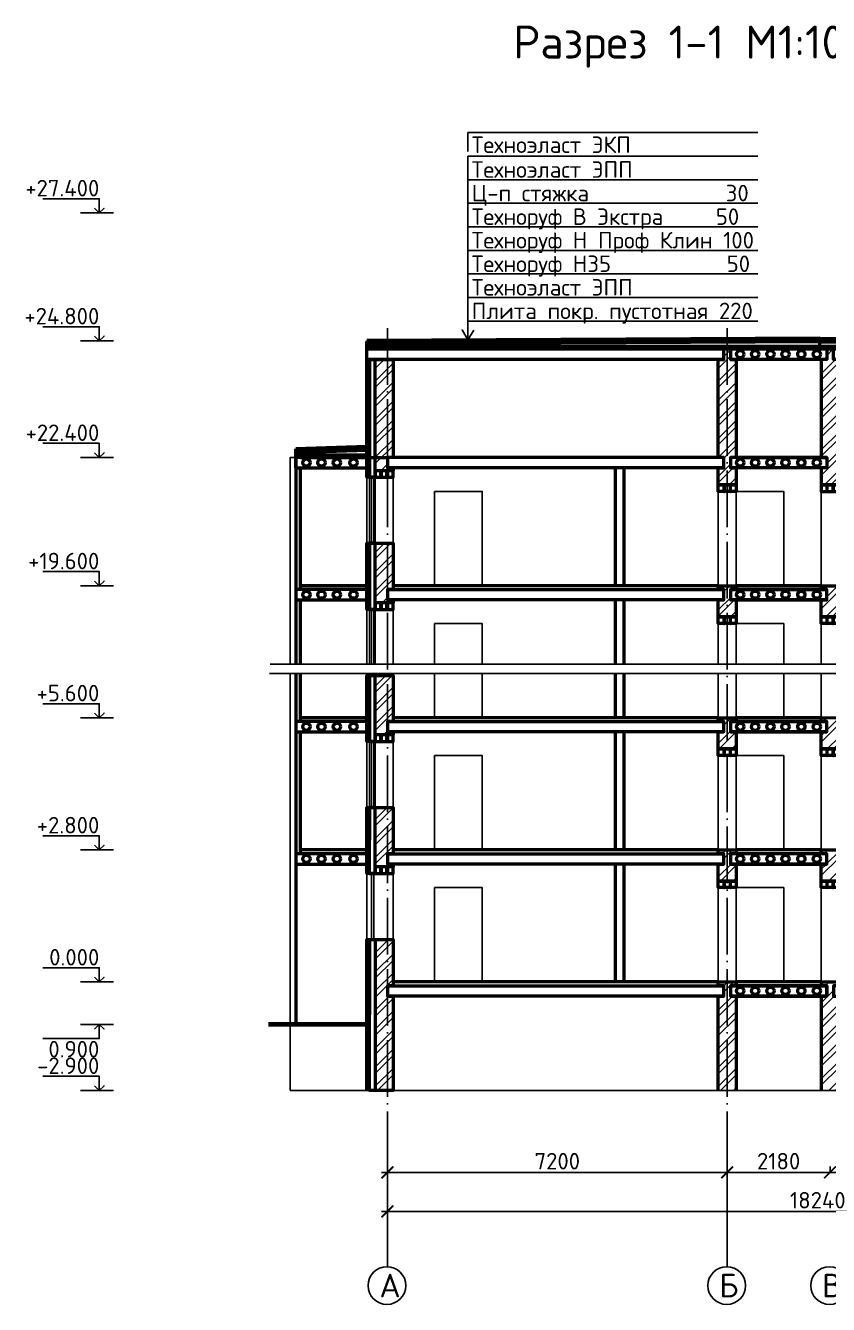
# Model space of a CAD drawing. Header units: millimetres. Extents: x -121275 to -95372, y 16759 to 40426.
# Drawn here: x -117705 to -117534.8, y 39300 to 39571.1 of the extents above; entities that cross this region are included whole.
import ezdxf

# ---------------------------------------------------------------- set-up
doc = ezdxf.new("R2010")
doc.units = ezdxf.units.MM
doc.header["$LTSCALE"] = 0.5
doc.linetypes.add('ACAD_ISO04W100', pattern=[30, 24, -3, 0, -3])
for name, color, linetype in [('оси', 7, 'ACAD_ISO04W100'), ('размеры', 7, 'Continuous'), ('тонкие', 7, 'Continuous')]:
    doc.layers.add(name, color=color, linetype=linetype)
doc.layers.add('ТОЛСТЫЕ3', color=7, linetype='Continuous', lineweight=50)
doc.layers.add('ТОНКИЕе', color=7, linetype='Continuous', lineweight=25)
doc.styles.add('Наклонный', font='isocpeur.ttf', dxfattribs={"height": 3.5})
doc.dimstyles.new('СТРОИТЕЛЬНЫЙ', dxfattribs={"dimtxt": 3.5, "dimasz": 2.5, "dimexe": 1.25, "dimexo": 0.625, "dimtad": 1, "dimdec": 0, "dimlfac": 100, "dimdsep": 46, "dimtxsty": 'Наклонный', "dimblk1": 'ARCHTICK', "dimblk2": 'ARCHTICK', "dimsah": 1, "dimcen": 0, "dimdle": 1.25, "dimadec": 0, "dimazin": 0, "dimtfac": 0.75, "dimtdec": 0, "dimtmove": 0, "dimatfit": 3, "dimldrblk": 'ARCHTICK', "dimfxl": 1, "dimtolj": 1, "dimtzin": 0, "dimarcsym": 0})

# ---------------------------------------------------------------- blocks, each defined once
blk = doc.blocks.new('_ArchTick')
at = {"color": 0, "linetype": 'ByBlock', "const_width": 0.15}
blk.add_lwpolyline([(-0.5, -0.5), (0.5, 0.5)], dxfattribs=at)
blk = doc.blocks.new('*D1206')
at = {"layer": 'Defpoints', "color": 0, "transparency": 16777216}
for p in [(-117628.29, 39327.58), (-117556.29, 39327.99), (-117556.29, 39327.58)]:
    blk.add_point(p, dxfattribs=at)
at = {"layer": 'размеры', "color": 0, "lineweight": -2, "transparency": 16777216}
for p, q in [((-117628.29, 39328.2), (-117628.29, 39329.24)), ((-117556.29, 39328.2), (-117556.29, 39329.24)), ((-117629.54, 39327.99), (-117555.04, 39327.99))]:
    blk.add_line(p, q, dxfattribs=at)
at = {"layer": 'размеры', "color": 0, "lineweight": -2, "transparency": 16777216, "xscale": 2.5, "yscale": 2.5, "zscale": 2.5, "rotation": 180}
blk.add_blockref('_ArchTick', (-117628.29, 39327.99), dxfattribs=at)
at = {"layer": 'размеры', "color": 0, "lineweight": -2, "transparency": 16777216, "xscale": 2.5, "yscale": 2.5, "zscale": 2.5}
blk.add_blockref('_ArchTick', (-117556.29, 39327.99), dxfattribs=at)
at = {"layer": 'размеры', "color": 0, "transparency": 16777216, "insert": (-117592.29, 39330.36), "char_height": 3.5, "attachment_point": 5, "style": 'Наклонный'}
blk.add_mtext('\\A1;7200', dxfattribs=at)
blk = doc.blocks.new('*D1207')
at = {"layer": 'Defpoints', "color": 0, "transparency": 16777216}
for p in [(-117556.29, 39327.58), (-117534.49, 39327.99), (-117534.49, 39327.58)]:
    blk.add_point(p, dxfattribs=at)
at = {"layer": 'размеры', "color": 0, "lineweight": -2, "transparency": 16777216}
for p, q in [((-117556.29, 39328.2), (-117556.29, 39329.24)), ((-117534.49, 39328.2), (-117534.49, 39329.24)), ((-117557.54, 39327.99), (-117533.24, 39327.99))]:
    blk.add_line(p, q, dxfattribs=at)
at = {"layer": 'размеры', "color": 0, "lineweight": -2, "transparency": 16777216, "xscale": 2.5, "yscale": 2.5, "zscale": 2.5, "rotation": 180}
blk.add_blockref('_ArchTick', (-117556.29, 39327.99), dxfattribs=at)
at = {"layer": 'размеры', "color": 0, "lineweight": -2, "transparency": 16777216, "xscale": 2.5, "yscale": 2.5, "zscale": 2.5}
blk.add_blockref('_ArchTick', (-117534.49, 39327.99), dxfattribs=at)
at = {"layer": 'размеры', "color": 0, "transparency": 16777216, "insert": (-117545.39, 39330.36), "char_height": 3.5, "attachment_point": 5, "style": 'Наклонный'}
blk.add_mtext('\\A1;2180', dxfattribs=at)
blk = doc.blocks.new('*D1208')
at = {"layer": 'Defpoints', "color": 0, "transparency": 16777216}
for p in [(-117534.49, 39327.58), (-117493.29, 39327.99), (-117493.29, 39327.99)]:
    blk.add_point(p, dxfattribs=at)
at = {"layer": 'размеры', "color": 0, "lineweight": -2, "transparency": 16777216}
for p, q in [((-117534.49, 39328.2), (-117534.49, 39329.24)), ((-117493.29, 39328.61), (-117493.29, 39329.24)), ((-117535.74, 39327.99), (-117492.04, 39327.99))]:
    blk.add_line(p, q, dxfattribs=at)
at = {"layer": 'размеры', "color": 0, "lineweight": -2, "transparency": 16777216, "xscale": 2.5, "yscale": 2.5, "zscale": 2.5, "rotation": 180}
blk.add_blockref('_ArchTick', (-117534.49, 39327.99), dxfattribs=at)
at = {"layer": 'размеры', "color": 0, "lineweight": -2, "transparency": 16777216, "xscale": 2.5, "yscale": 2.5, "zscale": 2.5}
blk.add_blockref('_ArchTick', (-117493.29, 39327.99), dxfattribs=at)
at = {"layer": 'размеры', "color": 0, "transparency": 16777216, "insert": (-117513.89, 39330.36), "char_height": 3.5, "attachment_point": 5, "style": 'Наклонный'}
blk.add_mtext('\\A1;4120', dxfattribs=at)
blk = doc.blocks.new('*D1211')
at = {"layer": 'Defpoints', "color": 0, "transparency": 16777216}
for p in [(-117628.29, 39327.99), (-117445.89, 39327.99), (-117445.89, 39319.71)]:
    blk.add_point(p, dxfattribs=at)
at = {"layer": 'размеры', "color": 0, "lineweight": -2, "transparency": 16777216}
for p, q in [((-117628.29, 39327.36), (-117628.29, 39318.46)), ((-117445.89, 39327.36), (-117445.89, 39318.46)), ((-117629.54, 39319.71), (-117444.64, 39319.71))]:
    blk.add_line(p, q, dxfattribs=at)
at = {"layer": 'размеры', "color": 0, "lineweight": -2, "transparency": 16777216, "xscale": 2.5, "yscale": 2.5, "zscale": 2.5, "rotation": 180}
blk.add_blockref('_ArchTick', (-117628.29, 39319.71), dxfattribs=at)
at = {"layer": 'размеры', "color": 0, "lineweight": -2, "transparency": 16777216, "xscale": 2.5, "yscale": 2.5, "zscale": 2.5}
blk.add_blockref('_ArchTick', (-117445.89, 39319.71), dxfattribs=at)
at = {"layer": 'размеры', "color": 0, "transparency": 16777216, "insert": (-117537.09, 39322.08), "char_height": 3.5, "attachment_point": 5, "style": 'Наклонный'}
blk.add_mtext('\\A1;18240', dxfattribs=at)

msp = doc.modelspace()

# ---------------------------------------------------------------- hatches: boundary and pattern name
at = {"layer": 'тонкие', "transparency": 33554687}
h = msp.add_hatch(dxfattribs=at)
h.set_pattern_fill('ANSI32', scale=0.3)
h.paths.add_polyline_path([(-117445.888, 39500.354), (-117447.088, 39500.354), (-117447.088, 39479.554), (-117445.888, 39479.554)])
h.paths.add_polyline_path([(-117443.288, 39502.554), (-117445.888, 39502.554), (-117445.888, 39500.354), (-117445.888, 39479.554), (-117445.888, 39477.354), (-117445.888, 39435.732), (-117443.288, 39435.732)])
h.paths.add_polyline_path([(-117445.888, 39477.354), (-117447.088, 39477.354), (-117447.088, 39451.554), (-117445.888, 39451.554)])
h.paths.add_polyline_path([(-117445.888, 39449.354), (-117447.088, 39449.354), (-117447.088, 39435.732), (-117445.888, 39435.732)])
h.paths.add_polyline_path([(-117445.888, 39433.739), (-117447.088, 39433.739), (-117447.088, 39423.554), (-117445.888, 39423.554)])
h.paths.add_polyline_path([(-117443.288, 39433.739), (-117445.888, 39433.739), (-117445.888, 39389.754), (-117443.288, 39389.754)])
h.paths.add_polyline_path([(-117445.888, 39421.354), (-117447.088, 39421.354), (-117447.088, 39395.554), (-117445.888, 39395.554)])
h.paths.add_polyline_path([(-117445.888, 39393.354), (-117447.088, 39393.354), (-117447.088, 39389.754), (-117445.888, 39389.754)])
h.paths.add_polyline_path([(-117441.538, 39368.354), (-117445.888, 39368.354), (-117445.888, 39345.354), (-117441.538, 39345.354)])
h.paths.add_polyline_path([(-117445.888, 39365.354), (-117447.124, 39365.354), (-117447.124, 39345.354), (-117445.888, 39345.354)])
h.paths.add_polyline_path([(-117472.188, 39365.354), (-117473.388, 39365.354), (-117473.388, 39367.554), (-117472.188, 39367.554), (-117472.188, 39368.354), (-117474.088, 39368.354), (-117474.088, 39345.354), (-117472.188, 39345.354)])
h.paths.add_polyline_path([(-117474.088, 39368.354), (-117475.988, 39368.354), (-117475.988, 39367.554), (-117474.788, 39367.554), (-117474.788, 39365.354), (-117475.988, 39365.354), (-117475.988, 39345.354), (-117474.088, 39345.354)])
h.paths.add_polyline_path([(-117472.188, 39393.354), (-117473.388, 39393.354), (-117473.388, 39395.554), (-117472.188, 39395.554), (-117472.188, 39421.354), (-117473.388, 39421.354), (-117473.388, 39423.554), (-117472.188, 39423.554), (-117472.188, 39433.739), (-117474.088, 39433.739), (-117474.088, 39368.354), (-117472.188, 39368.354)])
h.paths.add_polyline_path([(-117474.088, 39433.739), (-117475.988, 39433.739), (-117475.988, 39411.557), (-117475.646, 39411.557), (-117475.646, 39409.957), (-117475.988, 39409.956), (-117475.988, 39383.509), (-117475.644, 39383.509), (-117475.644, 39381.909), (-117475.988, 39381.907), (-117475.988, 39368.354), (-117474.088, 39368.354)])
h.paths.add_polyline_path([(-117472.188, 39449.354), (-117473.388, 39449.354), (-117473.388, 39451.554), (-117472.188, 39451.554), (-117472.188, 39477.354), (-117473.388, 39477.354), (-117473.388, 39479.554), (-117472.188, 39479.554), (-117472.188, 39500.354), (-117473.388, 39500.354), (-117473.388, 39502.554), (-117474.088, 39502.554), (-117474.088, 39435.732), (-117472.188, 39435.732)])
h.paths.add_polyline_path([(-117474.088, 39452.354), (-117475.988, 39452.354), (-117475.988, 39439.509), (-117475.644, 39439.509), (-117475.644, 39437.909), (-117475.988, 39437.907), (-117475.988, 39435.732), (-117474.088, 39435.732)])
h.paths.add_polyline_path([(-117474.088, 39502.554), (-117474.788, 39502.554), (-117474.788, 39500.354), (-117475.988, 39500.354), (-117475.988, 39466.709), (-117475.646, 39466.709), (-117475.646, 39465.109), (-117475.988, 39465.107), (-117475.988, 39452.354), (-117474.088, 39452.354)])
h.paths.add_polyline_path([(-117532.588, 39500.354), (-117533.788, 39500.354), (-117533.788, 39502.554), (-117534.488, 39502.554), (-117534.488, 39473.754), (-117532.588, 39473.754)])
h.paths.add_polyline_path([(-117534.488, 39502.554), (-117535.188, 39502.554), (-117535.188, 39500.354), (-117536.388, 39500.354), (-117536.388, 39479.554), (-117535.188, 39479.554), (-117535.188, 39477.354), (-117536.388, 39477.354), (-117536.388, 39473.754), (-117534.488, 39473.754)])
h.paths.add_polyline_path([(-117534.488, 39452.354), (-117536.388, 39452.354), (-117536.388, 39451.554), (-117535.188, 39451.554), (-117535.188, 39449.354), (-117536.388, 39449.354), (-117536.388, 39445.754), (-117535.188, 39445.754), (-117534.488, 39445.754)])
h.paths.add_polyline_path([(-117532.588, 39452.354), (-117534.488, 39452.354), (-117534.488, 39445.754), (-117533.888, 39445.754), (-117532.588, 39445.754)])
h.paths.add_polyline_path([(-117534.488, 39424.372), (-117536.388, 39424.354), (-117536.388, 39423.554), (-117535.188, 39423.554), (-117535.188, 39421.354), (-117536.388, 39421.354), (-117536.388, 39417.754), (-117535.188, 39417.754), (-117534.488, 39417.754)])
h.paths.add_polyline_path([(-117532.588, 39424.39), (-117534.488, 39424.372), (-117534.488, 39417.754), (-117533.888, 39417.754), (-117532.588, 39417.754)])
h.paths.add_polyline_path([(-117534.488, 39396.354), (-117536.388, 39396.354), (-117536.388, 39395.554), (-117535.188, 39395.554), (-117535.188, 39393.354), (-117536.388, 39393.354), (-117536.388, 39389.754), (-117535.188, 39389.754), (-117534.488, 39389.754)])
h.paths.add_polyline_path([(-117532.588, 39396.354), (-117534.488, 39396.354), (-117534.488, 39389.754), (-117533.888, 39389.754), (-117532.588, 39389.754)])
h.paths.add_polyline_path([(-117534.488, 39368.354), (-117536.388, 39368.354), (-117536.388, 39367.554), (-117535.188, 39367.554), (-117535.188, 39365.354), (-117536.388, 39365.354), (-117536.388, 39345.354), (-117534.488, 39345.354)])
h.paths.add_polyline_path([(-117532.588, 39365.354), (-117533.788, 39365.354), (-117533.788, 39367.554), (-117533.488, 39367.554), (-117532.588, 39367.554), (-117532.588, 39368.354), (-117534.488, 39368.354), (-117534.488, 39345.354), (-117532.588, 39345.354)])
h.paths.add_polyline_path([(-117554.388, 39365.354), (-117555.588, 39365.354), (-117555.588, 39367.554), (-117554.388, 39367.554), (-117554.388, 39368.354), (-117556.288, 39368.354), (-117556.288, 39345.354), (-117554.388, 39345.354)])
h.paths.add_polyline_path([(-117556.288, 39368.354), (-117558.188, 39368.354), (-117558.188, 39367.554), (-117556.988, 39367.554), (-117556.988, 39365.354), (-117558.188, 39365.354), (-117558.188, 39345.354), (-117556.288, 39345.354)])
h.paths.add_polyline_path([(-117554.388, 39393.354), (-117555.588, 39393.354), (-117555.588, 39395.554), (-117554.388, 39395.554), (-117554.388, 39396.354), (-117556.288, 39396.354), (-117556.288, 39389.754), (-117555.688, 39389.754), (-117554.388, 39389.754)])
h.paths.add_polyline_path([(-117556.288, 39396.354), (-117558.188, 39396.354), (-117558.188, 39395.554), (-117556.988, 39395.554), (-117556.988, 39393.354), (-117558.188, 39393.354), (-117558.188, 39389.754), (-117556.988, 39389.754), (-117556.288, 39389.754)])
h.paths.add_polyline_path([(-117554.388, 39421.354), (-117555.588, 39421.354), (-117555.588, 39423.554), (-117554.388, 39423.554), (-117554.388, 39424.354), (-117556.288, 39424.354), (-117556.288, 39417.754), (-117555.688, 39417.754), (-117554.388, 39417.754)])
h.paths.add_polyline_path([(-117556.288, 39424.354), (-117558.188, 39424.354), (-117558.188, 39423.554), (-117556.988, 39423.554), (-117556.988, 39421.354), (-117558.188, 39421.354), (-117558.188, 39417.754), (-117556.988, 39417.754), (-117556.288, 39417.754)])
h.paths.add_polyline_path([(-117554.388, 39449.354), (-117555.588, 39449.354), (-117555.588, 39451.554), (-117554.388, 39451.554), (-117554.388, 39452.354), (-117556.288, 39452.354), (-117556.288, 39445.754), (-117555.688, 39445.754), (-117554.388, 39445.754)])
h.paths.add_polyline_path([(-117556.288, 39452.354), (-117558.188, 39452.354), (-117558.188, 39451.554), (-117556.988, 39451.554), (-117556.988, 39449.354), (-117558.188, 39449.354), (-117558.188, 39445.754), (-117556.988, 39445.754), (-117556.288, 39445.754)])
h.paths.add_polyline_path([(-117554.388, 39477.354), (-117555.588, 39477.354), (-117555.588, 39479.554), (-117554.388, 39479.554), (-117554.388, 39500.354), (-117555.588, 39500.354), (-117555.588, 39502.554), (-117556.288, 39502.554), (-117556.288, 39473.754), (-117555.688, 39473.754), (-117554.388, 39473.754)])
h.paths.add_polyline_path([(-117556.288, 39502.554), (-117556.988, 39502.554), (-117556.988, 39500.354), (-117558.188, 39500.354), (-117558.188, 39479.554), (-117556.988, 39479.554), (-117556.988, 39477.354), (-117558.188, 39477.354), (-117558.188, 39473.754), (-117556.988, 39473.754), (-117556.288, 39473.754)])
h.paths.add_polyline_path([(-117627.088, 39500.354), (-117628.288, 39500.354), (-117628.288, 39479.554), (-117627.088, 39479.554)])
h.paths.add_polyline_path([(-117628.288, 39500.354), (-117630.888, 39500.354), (-117630.888, 39479.554), (-117628.288, 39479.554)])
h.paths.add_polyline_path([(-117628.288, 39479.554), (-117630.888, 39479.554), (-117630.888, 39476.754), (-117628.288, 39476.754)])
h.paths.add_polyline_path([(-117627.088, 39461.354), (-117628.288, 39461.354), (-117628.288, 39451.554), (-117627.088, 39451.554)])
h.paths.add_polyline_path([(-117628.288, 39461.354), (-117630.888, 39461.354), (-117630.888, 39448.754), (-117628.288, 39448.754)])
h.paths.add_polyline_path([(-117627.088, 39449.354), (-117628.288, 39449.354), (-117628.288, 39448.754), (-117627.088, 39448.754)])
h.paths.add_polyline_path([(-117627.088, 39433.354), (-117628.288, 39433.354), (-117628.288, 39423.554), (-117627.088, 39423.554)])
h.paths.add_polyline_path([(-117628.288, 39433.354), (-117630.888, 39433.354), (-117630.888, 39420.754), (-117628.288, 39420.754)])
h.paths.add_polyline_path([(-117627.088, 39421.354), (-117628.288, 39421.354), (-117628.288, 39420.754), (-117627.088, 39420.754)])
h.paths.add_polyline_path([(-117627.088, 39405.354), (-117628.288, 39405.354), (-117628.288, 39395.554), (-117627.088, 39395.554)])
h.paths.add_polyline_path([(-117628.288, 39405.354), (-117630.888, 39405.354), (-117630.888, 39392.754), (-117628.288, 39392.754)])
h.paths.add_polyline_path([(-117627.088, 39393.354), (-117628.288, 39393.354), (-117628.288, 39392.754), (-117627.088, 39392.754)])
h.paths.add_polyline_path([(-117627.088, 39377.354), (-117628.288, 39377.354), (-117628.288, 39367.554), (-117627.088, 39367.554)])
h.paths.add_polyline_path([(-117628.288, 39377.354), (-117630.888, 39377.354), (-117630.888, 39345.354), (-117628.288, 39345.354)])
h.paths.add_polyline_path([(-117627.088, 39365.354), (-117628.288, 39365.354), (-117628.288, 39345.354), (-117627.088, 39345.354)])

# ---------------------------------------------------------------- linework, layer by layer
at = {"color": 7}
for p, q in [((-117686.346, 39531.41), (-117693.346, 39531.41)), ((-117686.346, 39504.276), (-117693.346, 39504.276)), ((-117686.346, 39479.554), (-117693.346, 39479.554)), ((-117686.346, 39452.354), (-117693.346, 39452.354)), ((-117686.346, 39424.354), (-117693.346, 39424.354)), ((-117686.346, 39396.354), (-117693.346, 39396.354)), ((-117686.346, 39368.354), (-117693.346, 39368.354)), ((-117686.346, 39359.354), (-117693.346, 39359.354)), ((-117686.346, 39345.354), (-117693.346, 39345.354))]:
    msp.add_line(p, q, dxfattribs=at)
for points in [[(-117689.346, 39531.41), (-117689.346, 39534.41), (-117701.346, 39534.41)], [(-117689.346, 39531.41), (-117688.346, 39532.41), (-117689.346, 39531.41), (-117690.346, 39532.41)], [(-117689.346, 39504.276), (-117689.346, 39507.276), (-117701.346, 39507.276)], [(-117689.346, 39504.276), (-117688.346, 39505.276), (-117689.346, 39504.276), (-117690.346, 39505.276)], [(-117689.346, 39479.554), (-117689.346, 39482.554), (-117701.346, 39482.554)], [(-117689.346, 39479.554), (-117688.346, 39480.554), (-117689.346, 39479.554), (-117690.346, 39480.554)], [(-117689.346, 39452.354), (-117689.346, 39455.354), (-117701.346, 39455.354)], [(-117689.346, 39452.354), (-117688.346, 39453.354), (-117689.346, 39452.354), (-117690.346, 39453.354)], [(-117689.346, 39424.354), (-117689.346, 39427.354), (-117701.346, 39427.354)], [(-117689.346, 39424.354), (-117688.346, 39425.354), (-117689.346, 39424.354), (-117690.346, 39425.354)], [(-117689.346, 39396.354), (-117689.346, 39399.354), (-117701.346, 39399.354)], [(-117689.346, 39396.354), (-117688.346, 39397.354), (-117689.346, 39396.354), (-117690.346, 39397.354)], [(-117689.346, 39368.354), (-117689.346, 39371.354), (-117701.346, 39371.354)], [(-117689.346, 39368.354), (-117688.346, 39369.354), (-117689.346, 39368.354), (-117690.346, 39369.354)], [(-117689.346, 39359.354), (-117689.346, 39356.354), (-117701.346, 39356.354)], [(-117689.346, 39359.354), (-117688.346, 39358.354), (-117689.346, 39359.354), (-117690.346, 39358.354)], [(-117689.346, 39345.354), (-117689.346, 39348.354), (-117701.346, 39348.354)], [(-117689.346, 39345.354), (-117688.346, 39346.354), (-117689.346, 39345.354), (-117690.346, 39346.354)]]:
    msp.add_lwpolyline(points, dxfattribs=at)
at = {"layer": 'оси', "color": 7}
for points in [[(-117628.288, 39506.989), (-117628.288, 39506.989), (-117628.288, 39327.577)], [(-117556.288, 39506.989), (-117556.288, 39506.989), (-117556.288, 39327.577)]]:
    msp.add_lwpolyline(points, dxfattribs=at)
at = {"layer": 'ТОЛСТЫЕ3', "color": 7}
for points in [[(-117536.638, 39504.554), (-117536.638, 39504.854), (-117632.638, 39504.354)], [(-117536.638, 39504.554), (-117536.638, 39504.854), (-117441.538, 39504.354)], [(-117632.638, 39503.054), (-117632.638, 39503.554), (-117632.638, 39504.054), (-117536.638, 39504.554)], [(-117536.638, 39503.054), (-117536.638, 39504.054), (-117632.638, 39503.554)], [(-117441.538, 39502.554), (-117441.538, 39503.054), (-117632.638, 39503.054), (-117632.638, 39502.554), (-117632.638, 39503.054), (-117632.638, 39503.554)], [(-117556.988, 39500.354), (-117632.638, 39500.354), (-117632.638, 39502.554), (-117441.538, 39502.554)], [(-117558.188, 39472.354), (-117558.188, 39477.354), (-117556.988, 39477.354), (-117556.988, 39479.554), (-117558.188, 39479.554), (-117558.188, 39500.354), (-117556.988, 39500.354), (-117556.988, 39502.554), (-117555.588, 39502.554), (-117555.588, 39500.354), (-117554.388, 39500.354), (-117554.388, 39479.554), (-117555.588, 39479.554), (-117555.588, 39477.354), (-117554.388, 39477.354), (-117554.388, 39472.354), (-117558.188, 39472.354), (-117558.188, 39473.754), (-117556.988, 39473.754), (-117556.988, 39472.354), (-117556.888, 39472.354), (-117556.888, 39473.754), (-117555.688, 39473.754), (-117555.688, 39472.354), (-117555.588, 39472.354), (-117555.588, 39473.754), (-117554.388, 39473.754), (-117558.188, 39473.754)], [(-117441.538, 39503.054), (-117441.538, 39503.554), (-117441.538, 39504.054), (-117537.538, 39504.554)], [(-117536.638, 39504.054), (-117536.638, 39504.554)], [(-117536.638, 39503.054), (-117536.638, 39504.054), (-117441.538, 39503.559)], [(-117533.788, 39502.554), (-117535.188, 39502.554), (-117535.188, 39500.354), (-117536.388, 39500.354), (-117536.388, 39479.554), (-117535.188, 39479.554), (-117535.188, 39477.354), (-117536.388, 39477.354), (-117536.388, 39472.354), (-117532.588, 39472.354), (-117532.588, 39473.754), (-117536.388, 39473.754), (-117535.188, 39473.754), (-117535.188, 39472.354), (-117535.088, 39472.354), (-117535.088, 39473.754), (-117533.888, 39473.754), (-117533.888, 39472.354), (-117533.788, 39472.354), (-117533.788, 39473.754), (-117532.588, 39473.754), (-117532.588, 39500.354), (-117533.788, 39500.354), (-117533.788, 39502.554)], [(-117630.888, 39475.354), (-117632.638, 39475.354), (-117632.638, 39500.354), (-117632.088, 39500.354), (-117632.088, 39475.354), (-117630.888, 39475.354), (-117630.888, 39500.354), (-117632.088, 39500.354), (-117627.088, 39500.354), (-117627.088, 39479.554), (-117628.288, 39479.554), (-117628.288, 39477.354), (-117627.088, 39477.354), (-117627.088, 39476.754)], [(-117535.188, 39500.354), (-117555.588, 39500.354)], [(-117535.188, 39500.354), (-117555.588, 39500.354)], [(-117632.638, 39481.554), (-117632.638, 39481.854), (-117647.688, 39481.354)], [(-117632.638, 39481.054), (-117632.638, 39481.554), (-117647.688, 39481.054), (-117647.688, 39481.354)], [(-117632.638, 39479.554), (-117632.638, 39480.054), (-117647.688, 39480.054), (-117647.688, 39481.054)], [(-117632.638, 39479.554), (-117632.638, 39481.054), (-117647.688, 39480.554), (-117647.688, 39481.054)], [(-117647.688, 39479.554), (-117647.688, 39480.054)], [(-117632.638, 39479.554), (-117647.688, 39479.554)], [(-117647.688, 39477.354), (-117647.688, 39479.554), (-117647.688, 39435.732)], [(-117646.688, 39479.554), (-117628.288, 39479.554)], [(-117556.988, 39479.554), (-117628.288, 39479.554)], [(-117535.188, 39479.554), (-117555.588, 39479.554)], [(-117554.388, 39479.554), (-117536.388, 39479.554), (-117535.188, 39479.554), (-117535.188, 39477.354)], [(-117647.688, 39477.354), (-117647.688, 39477.354), (-117632.638, 39477.354)], [(-117646.688, 39451.554), (-117646.688, 39477.354)], [(-117627.088, 39475.354), (-117627.088, 39476.754), (-117630.888, 39476.754), (-117630.888, 39475.354), (-117627.088, 39475.354), (-117627.088, 39476.754), (-117628.288, 39476.754), (-117628.288, 39475.354), (-117628.388, 39475.354), (-117628.388, 39476.754), (-117629.588, 39476.754), (-117629.588, 39475.354), (-117629.688, 39475.354), (-117629.688, 39476.754)], [(-117556.988, 39477.354), (-117628.288, 39477.354)], [(-117558.188, 39452.354), (-117578.138, 39452.354), (-117578.138, 39477.354), (-117580.038, 39477.354), (-117580.038, 39452.354)], [(-117535.188, 39477.354), (-117555.588, 39477.354)], [(-117630.888, 39447.354), (-117632.638, 39447.354), (-117632.638, 39461.354), (-117632.088, 39461.354), (-117632.088, 39447.354), (-117630.888, 39447.354), (-117630.888, 39461.354), (-117632.088, 39461.354), (-117627.088, 39461.354), (-117627.088, 39451.554), (-117628.288, 39451.554), (-117628.288, 39449.354), (-117627.088, 39449.354), (-117627.088, 39448.754)], [(-117632.638, 39451.554), (-117647.688, 39451.554)], [(-117632.638, 39452.354), (-117646.688, 39452.354)], [(-117628.288, 39451.554), (-117556.988, 39451.554)], [(-117558.188, 39452.354), (-117627.088, 39452.354)], [(-117558.188, 39444.354), (-117558.188, 39449.354), (-117556.988, 39449.354), (-117556.988, 39451.554), (-117558.188, 39451.554), (-117558.188, 39452.354), (-117554.388, 39452.354)], [(-117554.388, 39452.354), (-117554.388, 39451.554), (-117555.588, 39451.554), (-117555.588, 39449.354), (-117554.388, 39449.354), (-117554.388, 39444.354), (-117558.188, 39444.354), (-117558.188, 39445.754), (-117556.988, 39445.754), (-117556.988, 39444.354), (-117556.888, 39444.354), (-117556.888, 39445.754), (-117555.688, 39445.754), (-117555.688, 39444.354), (-117555.588, 39444.354), (-117555.588, 39445.754), (-117554.388, 39445.754), (-117558.188, 39445.754)], [(-117554.388, 39451.554), (-117555.588, 39451.554), (-117555.588, 39449.354), (-117536.388, 39449.354), (-117535.188, 39449.354), (-117535.188, 39451.554), (-117555.588, 39451.554)], [(-117555.588, 39451.554), (-117535.188, 39451.554)], [(-117536.388, 39452.354), (-117554.388, 39452.354)], [(-117536.388, 39452.354), (-117532.586, 39452.354), (-117532.588, 39444.354), (-117536.388, 39444.354), (-117536.388, 39445.754), (-117535.188, 39445.754), (-117535.188, 39444.354), (-117535.088, 39444.354), (-117535.088, 39445.754), (-117533.888, 39445.754), (-117533.888, 39444.354), (-117533.788, 39444.354), (-117533.788, 39445.754), (-117532.588, 39445.754), (-117536.388, 39445.754), (-117536.388, 39449.354), (-117535.188, 39449.354), (-117535.188, 39451.554), (-117536.388, 39451.554), (-117536.388, 39452.354)], [(-117647.688, 39449.354), (-117647.688, 39449.354), (-117632.638, 39449.354)], [(-117646.688, 39435.732), (-117646.688, 39449.354)], [(-117627.088, 39447.354), (-117627.088, 39448.754), (-117630.888, 39448.754), (-117630.888, 39447.354), (-117627.088, 39447.354), (-117627.088, 39448.754), (-117628.288, 39448.754), (-117628.288, 39447.354), (-117628.388, 39447.354), (-117628.388, 39448.754), (-117629.588, 39448.754), (-117629.588, 39447.354), (-117629.688, 39447.354), (-117629.688, 39448.754)], [(-117556.988, 39449.354), (-117628.288, 39449.354)], [(-117578.138, 39435.732), (-117578.138, 39449.354), (-117580.038, 39449.354), (-117580.038, 39435.732)], [(-117535.188, 39449.354), (-117555.588, 39449.354)], [(-117647.688, 39433.739), (-117647.688, 39359.354)], [(-117646.688, 39423.554), (-117646.688, 39433.739)], [(-117630.888, 39419.354), (-117632.638, 39419.354), (-117632.638, 39433.354), (-117632.088, 39433.354), (-117632.088, 39419.354), (-117630.888, 39419.354), (-117630.888, 39433.354), (-117632.088, 39433.354), (-117627.088, 39433.354), (-117627.088, 39423.554), (-117628.288, 39423.554), (-117628.288, 39421.354), (-117627.088, 39421.354), (-117627.088, 39420.754)], [(-117580.038, 39433.739), (-117580.038, 39424.354)], [(-117558.188, 39424.354), (-117578.138, 39424.354), (-117578.138, 39433.739)], [(-117632.638, 39423.554), (-117647.688, 39423.554)], [(-117632.638, 39424.354), (-117646.688, 39424.354)], [(-117628.288, 39423.554), (-117556.988, 39423.554)], [(-117558.188, 39424.354), (-117627.088, 39424.354)], [(-117558.188, 39416.354), (-117558.188, 39421.354), (-117556.988, 39421.354), (-117556.988, 39423.554), (-117558.188, 39423.554), (-117558.188, 39424.354), (-117554.388, 39424.354)], [(-117554.388, 39424.354), (-117554.388, 39423.554), (-117555.588, 39423.554), (-117555.588, 39421.354), (-117554.388, 39421.354), (-117554.388, 39416.354), (-117558.188, 39416.354), (-117558.188, 39417.754), (-117556.988, 39417.754), (-117556.988, 39416.354), (-117556.888, 39416.354), (-117556.888, 39417.754), (-117555.688, 39417.754), (-117555.688, 39416.354), (-117555.588, 39416.354), (-117555.588, 39417.754), (-117554.388, 39417.754), (-117558.188, 39417.754)], [(-117554.388, 39423.554), (-117555.588, 39423.554), (-117555.588, 39421.354), (-117536.388, 39421.354), (-117535.188, 39421.354), (-117535.188, 39423.554), (-117555.588, 39423.554)], [(-117555.588, 39423.554), (-117535.188, 39423.554)], [(-117536.388, 39424.354), (-117554.388, 39424.354)], [(-117536.388, 39424.354), (-117532.588, 39424.39), (-117532.588, 39416.354), (-117536.388, 39416.354), (-117536.388, 39416.354), (-117536.388, 39417.754), (-117535.188, 39417.754), (-117535.188, 39416.354), (-117535.088, 39416.354), (-117535.088, 39417.754), (-117533.888, 39417.754), (-117533.888, 39416.354), (-117533.788, 39416.354), (-117533.788, 39417.754), (-117532.588, 39417.754), (-117536.388, 39417.754), (-117536.388, 39421.354), (-117535.188, 39421.354), (-117535.188, 39423.554), (-117536.388, 39423.554), (-117536.388, 39424.354)], [(-117647.688, 39421.354), (-117647.688, 39421.354), (-117632.638, 39421.354)], [(-117646.688, 39395.554), (-117646.688, 39421.354)], [(-117556.988, 39421.354), (-117628.288, 39421.354)], [(-117558.188, 39396.354), (-117578.138, 39396.354), (-117578.138, 39421.354), (-117580.038, 39421.354), (-117580.038, 39396.354)], [(-117535.188, 39421.354), (-117555.588, 39421.354)], [(-117535.188, 39421.354), (-117555.588, 39421.354)], [(-117627.088, 39419.354), (-117627.088, 39420.754), (-117630.888, 39420.754), (-117630.888, 39419.354), (-117627.088, 39419.354), (-117627.088, 39420.754), (-117628.288, 39420.754), (-117628.288, 39419.354), (-117628.388, 39419.354), (-117628.388, 39420.754), (-117629.588, 39420.754), (-117629.588, 39419.354), (-117629.688, 39419.354), (-117629.688, 39420.754)], [(-117630.888, 39391.354), (-117632.638, 39391.354), (-117632.638, 39405.354), (-117632.088, 39405.354), (-117632.138, 39391.354), (-117630.888, 39391.354), (-117630.888, 39405.354), (-117632.088, 39405.354), (-117627.088, 39405.354), (-117627.088, 39395.554), (-117628.288, 39395.554), (-117628.288, 39393.354), (-117627.088, 39393.354), (-117627.088, 39392.754)], [(-117632.638, 39395.554), (-117647.688, 39395.554)], [(-117632.638, 39396.354), (-117646.688, 39396.354)], [(-117628.288, 39395.554), (-117556.988, 39395.554)], [(-117558.188, 39396.354), (-117627.088, 39396.354)], [(-117554.388, 39396.354), (-117554.388, 39395.554), (-117555.588, 39395.554), (-117555.588, 39393.354), (-117554.388, 39393.354), (-117554.388, 39388.354), (-117558.188, 39388.354), (-117558.188, 39389.754), (-117556.988, 39389.754), (-117556.988, 39388.354), (-117556.888, 39388.354), (-117556.888, 39389.754), (-117555.688, 39389.754), (-117555.688, 39388.354), (-117555.588, 39388.354), (-117555.588, 39389.754), (-117554.388, 39389.754), (-117558.188, 39389.754)], [(-117558.188, 39388.354), (-117558.188, 39393.354), (-117556.988, 39393.354), (-117556.988, 39395.554), (-117558.188, 39395.554), (-117558.188, 39396.354), (-117554.388, 39396.354)], [(-117554.388, 39395.554), (-117555.588, 39395.554), (-117555.588, 39393.354), (-117536.388, 39393.354), (-117535.188, 39393.354), (-117535.188, 39395.554), (-117555.588, 39395.554)], [(-117536.388, 39396.354), (-117554.388, 39396.354)], [(-117536.388, 39396.354), (-117532.588, 39396.354), (-117532.588, 39388.354), (-117536.388, 39388.354), (-117536.388, 39388.354), (-117536.388, 39389.754), (-117535.188, 39389.754), (-117535.188, 39388.354), (-117535.088, 39388.354), (-117535.088, 39389.754), (-117533.888, 39389.754), (-117533.888, 39388.354), (-117533.788, 39388.354), (-117533.788, 39389.754), (-117532.588, 39389.754), (-117536.388, 39389.754), (-117536.388, 39393.354), (-117535.188, 39393.354), (-117535.188, 39395.554), (-117536.388, 39395.554), (-117536.388, 39396.354)], [(-117647.688, 39393.354), (-117647.688, 39393.354), (-117632.638, 39393.354)], [(-117627.088, 39391.354), (-117627.088, 39392.754), (-117630.888, 39392.754), (-117630.888, 39391.354), (-117627.088, 39391.354), (-117627.088, 39392.754), (-117628.288, 39392.754), (-117628.288, 39391.354), (-117628.388, 39391.354), (-117628.388, 39392.754), (-117629.588, 39392.754), (-117629.588, 39391.354), (-117629.688, 39391.354), (-117629.688, 39392.754)], [(-117556.988, 39393.354), (-117628.288, 39393.354)], [(-117558.188, 39368.354), (-117578.138, 39368.354), (-117578.138, 39393.354), (-117580.038, 39393.354), (-117580.038, 39368.354)], [(-117535.188, 39393.354), (-117555.588, 39393.354)], [(-117535.188, 39393.354), (-117555.588, 39393.354)], [(-117632.638, 39345.354), (-117632.638, 39377.354), (-117627.088, 39377.354), (-117627.088, 39367.554), (-117628.288, 39367.554), (-117628.288, 39365.354), (-117627.088, 39365.354), (-117627.088, 39345.354), (-117632.088, 39345.354), (-117632.038, 39377.354), (-117630.888, 39377.354), (-117630.888, 39345.354)], [(-117628.288, 39367.554), (-117556.988, 39367.554)], [(-117558.188, 39368.354), (-117627.088, 39368.354)], [(-117558.188, 39368.354), (-117627.088, 39368.354)], [(-117558.188, 39368.354), (-117627.088, 39368.354)], [(-117558.188, 39345.354), (-117558.188, 39365.354), (-117556.988, 39365.354), (-117556.988, 39367.554), (-117558.188, 39367.554), (-117558.188, 39368.354)], [(-117558.188, 39368.354), (-117554.388, 39368.354)], [(-117554.388, 39368.354), (-117554.388, 39367.554), (-117555.588, 39367.554), (-117555.588, 39365.354), (-117554.388, 39365.354), (-117554.388, 39345.354)], [(-117554.388, 39367.554), (-117555.588, 39367.554), (-117555.588, 39365.354), (-117536.388, 39365.354), (-117535.188, 39365.354), (-117535.188, 39367.554), (-117555.588, 39367.554)], [(-117555.588, 39367.554), (-117535.188, 39367.554)], [(-117536.388, 39368.354), (-117554.388, 39368.354)], [(-117536.388, 39368.354), (-117554.388, 39368.354)], [(-117536.388, 39368.354), (-117554.388, 39368.354)], [(-117536.388, 39368.354), (-117532.588, 39368.354), (-117532.588, 39367.554), (-117533.488, 39367.554), (-117533.788, 39367.554), (-117533.788, 39365.354), (-117532.588, 39365.354), (-117532.588, 39345.354)], [(-117536.388, 39368.354), (-117536.388, 39367.554), (-117535.188, 39367.554), (-117535.188, 39365.354), (-117536.388, 39365.354), (-117536.388, 39345.354)], [(-117556.988, 39365.354), (-117628.288, 39365.354)], [(-117535.188, 39365.354), (-117555.588, 39365.354)], [(-117535.188, 39365.354), (-117555.588, 39365.354)]]:
    msp.add_lwpolyline(points, dxfattribs=at)
for centre in [(-117553.517, 39501.46), (-117550.345, 39501.46), (-117547.131, 39501.46), (-117543.934, 39501.46), (-117540.576, 39501.46), (-117537.298, 39501.46), (-117645.461, 39478.466), (-117642.272, 39478.466), (-117638.991, 39478.466), (-117635.498, 39478.466), (-117553.517, 39478.46), (-117550.345, 39478.46), (-117547.131, 39478.46), (-117543.934, 39478.46), (-117540.576, 39478.46), (-117537.298, 39478.46), (-117645.461, 39450.466), (-117642.272, 39450.466), (-117638.991, 39450.466), (-117635.498, 39450.466), (-117553.517, 39450.466), (-117550.345, 39450.466), (-117547.131, 39450.466), (-117543.934, 39450.466), (-117540.576, 39450.466), (-117537.298, 39450.466), (-117645.461, 39422.466), (-117642.272, 39422.466), (-117638.991, 39422.466), (-117635.498, 39422.466), (-117553.517, 39422.466), (-117550.345, 39422.466), (-117547.131, 39422.466), (-117543.934, 39422.466), (-117540.576, 39422.466), (-117537.298, 39422.466), (-117645.461, 39394.466), (-117642.272, 39394.466), (-117638.991, 39394.466), (-117635.498, 39394.466), (-117553.517, 39394.466), (-117550.345, 39394.466), (-117547.131, 39394.466), (-117543.934, 39394.466), (-117540.576, 39394.466), (-117537.298, 39394.466), (-117553.517, 39366.466), (-117550.345, 39366.466), (-117547.131, 39366.466), (-117543.934, 39366.466), (-117540.576, 39366.466), (-117537.298, 39366.466)]:
    msp.add_circle(centre, 0.775, dxfattribs=at)
at = {"layer": 'ТОНКИЕе', "color": 7}
for points in [[(-117611.227, 39544.432), (-117611.227, 39548.432), (-117549.772, 39548.432)], [(-117611.227, 39504.465), (-117611.227, 39543.436)], [(-117611.227, 39539.436), (-117611.227, 39543.436), (-117549.772, 39543.436)], [(-117611.227, 39534.441), (-117611.227, 39538.441), (-117549.772, 39538.441)], [(-117611.227, 39534.441), (-117611.227, 39538.441), (-117549.772, 39538.441)], [(-117611.227, 39529.445), (-117611.227, 39533.445), (-117549.772, 39533.445)], [(-117611.227, 39529.445), (-117611.227, 39533.445), (-117549.772, 39533.445)], [(-117611.227, 39524.449), (-117611.227, 39528.449), (-117549.772, 39528.449)], [(-117611.227, 39524.449), (-117611.227, 39528.449), (-117549.772, 39528.449)], [(-117611.227, 39519.453), (-117611.227, 39523.453), (-117549.772, 39523.453)], [(-117611.227, 39519.453), (-117611.227, 39523.453), (-117549.772, 39523.453)], [(-117611.227, 39514.457), (-117611.227, 39518.457), (-117549.772, 39518.457)], [(-117611.227, 39514.457), (-117611.227, 39518.457), (-117549.772, 39518.457)], [(-117611.227, 39509.461), (-117611.227, 39513.461), (-117549.772, 39513.461)], [(-117611.227, 39504.465), (-117611.227, 39508.465), (-117549.772, 39508.465)], [(-117611.227, 39504.465), (-117612.474, 39506.616), (-117611.227, 39504.465), (-117609.974, 39506.551)], [(-117632.638, 39435.732), (-117632.638, 39502.554)], [(-117627.088, 39502.554), (-117628.288, 39502.554), (-117628.288, 39500.354)], [(-117558.188, 39502.554), (-117556.988, 39502.554), (-117556.988, 39500.354)], [(-117535.188, 39502.554), (-117555.588, 39502.554)], [(-117554.388, 39500.354), (-117555.588, 39500.354), (-117555.588, 39502.554)], [(-117554.388, 39502.554), (-117536.388, 39502.554), (-117535.188, 39502.554), (-117535.188, 39500.354)], [(-117630.888, 39500.354), (-117632.088, 39500.354), (-117632.088, 39435.732)], [(-117627.088, 39500.354), (-117630.888, 39500.354), (-117630.888, 39435.732)], [(-117627.088, 39479.554), (-117627.088, 39500.354)], [(-117558.188, 39479.554), (-117558.188, 39500.354)], [(-117554.388, 39479.554), (-117554.388, 39500.354)], [(-117536.388, 39479.554), (-117536.388, 39500.354)], [(-117554.388, 39479.554), (-117554.388, 39480.451)], [(-117647.688, 39435.732), (-117647.688, 39479.554), (-117646.688, 39479.554), (-117647.688, 39479.554), (-117648.888, 39479.554), (-117648.888, 39435.732)], [(-117628.288, 39479.554), (-117627.088, 39479.554)], [(-117627.088, 39479.554), (-117628.288, 39479.554), (-117628.288, 39477.354)], [(-117556.988, 39479.554), (-117558.188, 39479.554)], [(-117558.188, 39479.554), (-117556.988, 39479.554), (-117556.988, 39477.354)], [(-117554.388, 39479.554), (-117555.588, 39479.554)], [(-117554.388, 39477.354), (-117555.588, 39477.354), (-117555.588, 39479.554)], [(-117535.188, 39479.554), (-117536.388, 39479.554)], [(-117627.088, 39452.354), (-117627.088, 39461.354), (-117632.638, 39461.354), (-117632.638, 39475.354), (-117627.088, 39475.354), (-117632.638, 39475.354), (-117631.638, 39475.354), (-117631.638, 39461.354), (-117631.138, 39461.354), (-117631.138, 39475.354)], [(-117627.088, 39451.554), (-117627.088, 39477.354)], [(-117627.088, 39477.354), (-117627.088, 39451.554)], [(-117558.188, 39477.354), (-117558.188, 39451.554)], [(-117558.188, 39451.554), (-117558.188, 39477.354)], [(-117554.388, 39451.554), (-117554.388, 39477.354)], [(-117554.388, 39451.554), (-117554.388, 39477.354)], [(-117536.388, 39451.554), (-117536.388, 39477.354)], [(-117536.388, 39477.354), (-117536.388, 39451.554)], [(-117627.088, 39452.354), (-117618.288, 39452.354), (-117618.288, 39462.454), (-117618.288, 39452.354), (-117618.288, 39472.354)], [(-117618.288, 39472.354), (-117608.188, 39472.354), (-117608.188, 39452.354)], [(-117558.188, 39452.354), (-117558.188, 39472.354), (-117554.388, 39472.354), (-117554.388, 39473.754), (-117558.188, 39473.754), (-117556.988, 39473.754), (-117556.988, 39472.354), (-117556.888, 39472.354), (-117556.888, 39473.754), (-117555.688, 39473.754), (-117555.688, 39472.354), (-117555.588, 39472.354), (-117555.588, 39473.754)], [(-117554.388, 39452.354), (-117544.288, 39452.354), (-117544.288, 39472.354), (-117554.388, 39472.354)], [(-117536.388, 39452.354), (-117536.388, 39472.354), (-117532.588, 39472.354), (-117532.588, 39473.754), (-117536.388, 39473.754), (-117535.188, 39473.754), (-117535.188, 39472.354), (-117535.088, 39472.354), (-117535.088, 39473.754), (-117533.888, 39473.754), (-117533.888, 39472.354), (-117533.788, 39472.354), (-117533.788, 39473.754)], [(-117632.638, 39449.354), (-117632.638, 39451.554)], [(-117627.088, 39451.554), (-117628.288, 39451.554), (-117628.288, 39449.354)], [(-117556.988, 39451.554), (-117556.988, 39449.354)], [(-117627.088, 39449.354), (-117627.088, 39435.732)], [(-117627.088, 39435.732), (-117627.088, 39449.354)], [(-117558.188, 39449.354), (-117558.188, 39435.732)], [(-117558.188, 39435.732), (-117558.188, 39449.354)], [(-117554.388, 39435.732), (-117554.388, 39449.354)], [(-117554.388, 39435.732), (-117554.388, 39449.354)], [(-117536.388, 39449.354), (-117536.388, 39435.732)], [(-117536.388, 39435.732), (-117536.388, 39449.354)], [(-117632.638, 39435.732), (-117632.638, 39447.354), (-117627.088, 39447.354), (-117632.638, 39447.354), (-117631.638, 39447.354), (-117631.638, 39435.732)], [(-117631.138, 39435.732), (-117631.138, 39447.354)], [(-117558.188, 39435.732), (-117558.188, 39444.354), (-117554.388, 39444.354), (-117554.388, 39445.754), (-117558.188, 39445.754), (-117556.988, 39445.754), (-117556.988, 39444.354), (-117556.888, 39444.354), (-117556.888, 39445.754), (-117555.688, 39445.754), (-117555.688, 39444.354), (-117555.588, 39444.354), (-117555.588, 39445.754)], [(-117536.388, 39435.732), (-117536.388, 39444.354), (-117532.588, 39444.354), (-117532.588, 39445.754), (-117536.388, 39445.754), (-117535.188, 39445.754), (-117535.188, 39444.354), (-117535.088, 39444.354), (-117535.088, 39445.754), (-117533.888, 39445.754), (-117533.888, 39444.354), (-117533.788, 39444.354), (-117533.788, 39445.754)], [(-117618.288, 39444.354), (-117608.188, 39444.354), (-117608.188, 39435.732)], [(-117618.288, 39435.732), (-117618.288, 39444.354)], [(-117544.288, 39435.732), (-117544.288, 39444.354), (-117554.388, 39444.354)], [(-117425.406, 39433.739), (-117519.351, 39433.739), (-117520.538, 39435.393), (-117521.415, 39432.502), (-117522.761, 39433.739), (-117653.297, 39433.739)], [(-117425.406, 39435.732), (-117519.351, 39435.732), (-117520.648, 39437.022), (-117521.499, 39434.219), (-117522.761, 39435.732), (-117653.163, 39435.732)], [(-117648.888, 39433.739), (-117648.888, 39359.354)], [(-117647.688, 39362.354), (-117647.688, 39362.354), (-117647.688, 39433.739)], [(-117632.638, 39368.354), (-117632.638, 39368.354), (-117632.638, 39433.739)], [(-117627.088, 39424.354), (-117627.088, 39433.354), (-117632.638, 39433.354), (-117632.638, 39433.739)], [(-117632.088, 39433.739), (-117632.088, 39391.354)], [(-117631.638, 39433.739), (-117631.638, 39433.354), (-117631.138, 39433.354), (-117631.138, 39433.739)], [(-117630.888, 39433.739), (-117630.888, 39391.354)], [(-117627.088, 39423.554), (-117627.088, 39433.739)], [(-117627.088, 39424.354), (-117618.288, 39424.354), (-117618.288, 39433.739)], [(-117627.088, 39433.739), (-117627.088, 39423.554)], [(-117608.188, 39433.739), (-117608.188, 39424.354)], [(-117558.188, 39423.554), (-117558.188, 39433.739)], [(-117558.188, 39424.354), (-117558.188, 39433.739)], [(-117558.188, 39433.739), (-117558.188, 39423.554)], [(-117554.388, 39423.554), (-117554.388, 39433.739)], [(-117554.388, 39423.554), (-117554.388, 39433.739)], [(-117554.388, 39424.354), (-117544.288, 39424.354), (-117544.288, 39433.739)], [(-117536.388, 39423.554), (-117536.388, 39433.739)], [(-117536.388, 39424.354), (-117536.388, 39433.739)], [(-117536.388, 39433.739), (-117536.388, 39423.554)], [(-117632.638, 39421.354), (-117632.638, 39423.554)], [(-117627.088, 39423.554), (-117628.288, 39423.554), (-117628.288, 39421.354)], [(-117558.188, 39424.354), (-117558.188, 39424.354)], [(-117556.988, 39423.554), (-117556.988, 39421.354)], [(-117646.688, 39395.554), (-117646.688, 39421.354)], [(-117627.088, 39395.554), (-117627.088, 39421.354)], [(-117627.088, 39421.354), (-117627.088, 39395.554)], [(-117558.188, 39421.354), (-117558.188, 39395.554)], [(-117558.188, 39395.554), (-117558.188, 39421.354)], [(-117554.388, 39395.554), (-117554.388, 39421.354)], [(-117554.388, 39395.554), (-117554.388, 39421.354)], [(-117536.388, 39395.554), (-117536.388, 39421.354)], [(-117536.388, 39421.354), (-117536.388, 39395.554)], [(-117627.088, 39396.354), (-117627.088, 39405.354), (-117632.638, 39405.354), (-117632.638, 39419.354), (-117627.088, 39419.354), (-117632.638, 39419.354), (-117631.638, 39419.354), (-117631.638, 39405.354), (-117631.138, 39405.354), (-117631.138, 39419.354)], [(-117627.088, 39396.354), (-117618.288, 39396.354), (-117618.288, 39406.454), (-117618.288, 39396.354), (-117618.288, 39416.354)], [(-117618.288, 39416.354), (-117608.188, 39416.354), (-117608.188, 39396.354)], [(-117558.188, 39396.354), (-117558.188, 39416.354), (-117554.388, 39416.354), (-117554.388, 39417.754), (-117558.188, 39417.754), (-117556.988, 39417.754), (-117556.988, 39416.354), (-117556.888, 39416.354), (-117556.888, 39417.754), (-117555.688, 39417.754), (-117555.688, 39416.354), (-117555.588, 39416.354), (-117555.588, 39417.754)], [(-117554.388, 39396.354), (-117544.288, 39396.354), (-117544.288, 39416.354), (-117554.388, 39416.354)], [(-117536.388, 39396.354), (-117536.388, 39416.354), (-117532.588, 39416.354), (-117532.588, 39417.754), (-117536.388, 39417.754), (-117535.188, 39417.754), (-117535.188, 39416.354), (-117535.088, 39416.354), (-117535.088, 39417.754), (-117533.888, 39417.754), (-117533.888, 39416.354), (-117533.788, 39416.354), (-117533.788, 39417.754)], [(-117632.638, 39393.354), (-117632.638, 39395.554)], [(-117627.088, 39395.554), (-117628.288, 39395.554), (-117628.288, 39393.354)], [(-117556.988, 39395.554), (-117556.988, 39393.354)], [(-117555.588, 39395.554), (-117535.188, 39395.554)], [(-117627.088, 39368.354), (-117627.088, 39377.354), (-117632.638, 39377.354), (-117632.638, 39391.354), (-117627.088, 39391.354), (-117632.638, 39391.354), (-117631.638, 39391.354), (-117631.638, 39377.354), (-117631.138, 39377.354), (-117631.138, 39391.354)], [(-117627.088, 39368.354), (-117627.088, 39393.354)], [(-117627.088, 39393.354), (-117627.088, 39368.354)], [(-117560.088, 39368.354), (-117558.188, 39368.354), (-117558.188, 39393.354)], [(-117558.188, 39393.354), (-117558.188, 39368.354)], [(-117554.388, 39368.354), (-117554.388, 39368.354), (-117554.388, 39393.354)], [(-117554.388, 39368.354), (-117554.388, 39393.354)], [(-117538.288, 39368.354), (-117536.388, 39368.354), (-117536.388, 39393.354)], [(-117536.388, 39393.354), (-117536.388, 39368.354)], [(-117627.088, 39368.354), (-117618.288, 39368.354), (-117618.288, 39378.454), (-117618.288, 39368.354), (-117618.288, 39388.354)], [(-117618.288, 39388.354), (-117608.188, 39388.354), (-117608.188, 39368.354)], [(-117558.188, 39368.354), (-117558.188, 39388.354), (-117554.388, 39388.354), (-117554.388, 39389.754), (-117558.188, 39389.754), (-117556.988, 39389.754), (-117556.988, 39388.354), (-117556.888, 39388.354), (-117556.888, 39389.754), (-117555.688, 39389.754), (-117555.688, 39388.354), (-117555.588, 39388.354), (-117555.588, 39389.754)], [(-117554.388, 39368.354), (-117544.288, 39368.354), (-117544.288, 39388.354), (-117554.388, 39388.354)], [(-117536.388, 39368.354), (-117536.388, 39388.354), (-117532.588, 39388.354), (-117532.588, 39389.754), (-117536.388, 39389.754), (-117535.188, 39389.754), (-117535.188, 39388.354), (-117535.088, 39388.354), (-117535.088, 39389.754), (-117533.888, 39389.754), (-117533.888, 39388.354), (-117533.788, 39388.354), (-117533.788, 39389.754)], [(-117632.638, 39377.354), (-117631.438, 39377.354)], [(-117630.888, 39377.354), (-117632.088, 39377.354), (-117632.088, 39345.354)], [(-117630.888, 39377.354), (-117630.888, 39345.354)], [(-117632.638, 39368.354), (-117632.638, 39348.354)], [(-117632.638, 39365.354), (-117632.638, 39367.554)], [(-117627.088, 39367.554), (-117628.288, 39367.554), (-117628.288, 39365.354)], [(-117627.088, 39368.354), (-117627.088, 39367.554)], [(-117558.188, 39368.354), (-117558.188, 39367.554)], [(-117556.988, 39367.554), (-117556.988, 39365.354)], [(-117554.388, 39368.354), (-117554.388, 39367.554)], [(-117536.388, 39368.354), (-117536.388, 39367.554)], [(-117441.538, 39365.354), (-117441.538, 39345.354), (-117632.638, 39345.354), (-117632.638, 39359.354)], [(-117627.088, 39365.354), (-117627.088, 39348.354)], [(-117558.188, 39365.354), (-117558.188, 39348.354)], [(-117554.388, 39365.354), (-117554.388, 39348.354)], [(-117536.388, 39365.354), (-117536.388, 39348.354)], [(-117648.888, 39359.354), (-117648.888, 39345.354), (-117632.638, 39345.354)], [(-117632.638, 39359.354), (-117646.688, 39359.354)], [(-117628.288, 39327.989), (-117628.288, 39307.989)], [(-117556.288, 39327.989), (-117556.288, 39307.989)]]:
    msp.add_lwpolyline(points, dxfattribs=at)
msp.add_lwpolyline([(-117618.288, 39433.739), (-117618.288, 39424.354)], close=True, dxfattribs=at)
at = {"layer": 'ТОНКИЕе', "color": 7, "lineweight": 70}
msp.add_lwpolyline([(-117632.638, 39359.354), (-117632.638, 39359.354), (-117653.507, 39359.354)], dxfattribs=at)
at = {"layer": 'ТОНКИЕе', "color": 7}
for centre in [(-117628.39, 39303.987), (-117556.39, 39303.987), (-117534.59, 39303.987)]:
    msp.add_circle(centre, 4, dxfattribs=at)

# ---------------------------------------------------------------- texts
at = {"color": 7, "char_height": 3.5, "style": 'Наклонный'}
for s, insert, attachment_point in [('+27.400', (-117689.346, 39538.41), 3), ('+24.800', (-117689.346, 39511.276), 3), ('+22.400', (-117689.346, 39486.554), 3), ('+19.600', (-117689.346, 39459.354), 3), ('+5.600', (-117689.346, 39431.354), 3), ('+2.800', (-117689.346, 39403.354), 3), ('0.000', (-117689.346, 39375.354), 3), ('0.900', (-117689.346, 39352.354), 9), ('-2.900', (-117689.346, 39352.354), 3)]:
    msp.add_mtext_dynamic_manual_height_columns(s, width=8, gutter_width=35, heights=[0], dxfattribs=dict(at, insert=insert, attachment_point=attachment_point))
at = {"layer": 'ТОНКИЕе', "color": 7, "attachment_point": 1, "style": 'Наклонный'}
for s, width, gutter_width, insert, char_height in [('Разрез 1-1 М1:100', 175.86072, 35, (-117601.651, 39571.121), 7), ('Техноэласт ЭКП', 44.07256, 17.5, (-117610.429, 39547.611), 3.5), ('Техноэласт ЭПП', 44.07256, 17.5, (-117610.429, 39542.358), 3.5), ('Ц-п стяжка             30', 66.38168, 17.5, (-117610.429, 39537.363), 3.5), ('Техноруф В Экстра     50', 70.06811, 17.5, (-117610.429, 39532.367), 3.5), ('Техноруф Н Проф Клин 100', 59.71432, 17.5, (-117610.429, 39527.371), 3.5), ('Техноруф Н35           50', 72.23486, 17.5, (-117610.429, 39522.375), 3.5), ('Техноэласт ЭПП', 44.07256, 17.5, (-117610.429, 39517.379), 3.5), ('Плита покр. пустотная 220', 72.9904, 17.5, (-117610.429, 39512.383), 3.5), ('А', 1.68113, 35, (-117629.99, 39306.49), 5), ('Б', 1.68113, 35, (-117557.99, 39306.49), 5), ('В', 1.68113, 35, (-117536.19, 39306.49), 5)]:
    msp.add_mtext_dynamic_manual_height_columns(s, width=width, gutter_width=gutter_width, heights=[0], dxfattribs=dict(at, insert=insert, char_height=char_height))

# ---------------------------------------------------------------- dimensions: what is measured, and where the dimension line sits
at = {"layer": 'размеры', "color": 7}
for base, p1, p2, picture, middle in [((-117556.288, 39327.989), (-117628.288, 39327.577), (-117556.288, 39327.577), '*D1206', (-117592.288, 39330.364)), ((-117445.888, 39319.71), (-117628.288, 39327.989), (-117445.888, 39327.989), '*D1211', (-117537.088, 39322.085))]:
    dim = msp.add_linear_dim(base=base, p1=p1, p2=p2, dimstyle='СТРОИТЕЛЬНЫЙ', dxfattribs=at)
    dim.commit()
    dim.dimension.update_dxf_attribs({"geometry": picture, "text_midpoint": middle})
for base, p1, p2, picture, middle in [((-117534.488, 39327.989), (-117556.288, 39327.577), (-117534.488, 39327.577), '*D1207', (-117545.388, 39330.364)), ((-117493.288, 39327.989), (-117534.488, 39327.577), (-117493.288, 39327.989), '*D1208', (-117513.888, 39330.364))]:
    dim = msp.add_linear_dim(base=base, p1=p1, p2=p2, dimstyle='СТРОИТЕЛЬНЫЙ', override={"dimtmove": 1}, dxfattribs=at)
    dim.commit()
    dim.dimension.update_dxf_attribs({"geometry": picture, "text_midpoint": middle})

doc.saveas('drawing.dxf')
